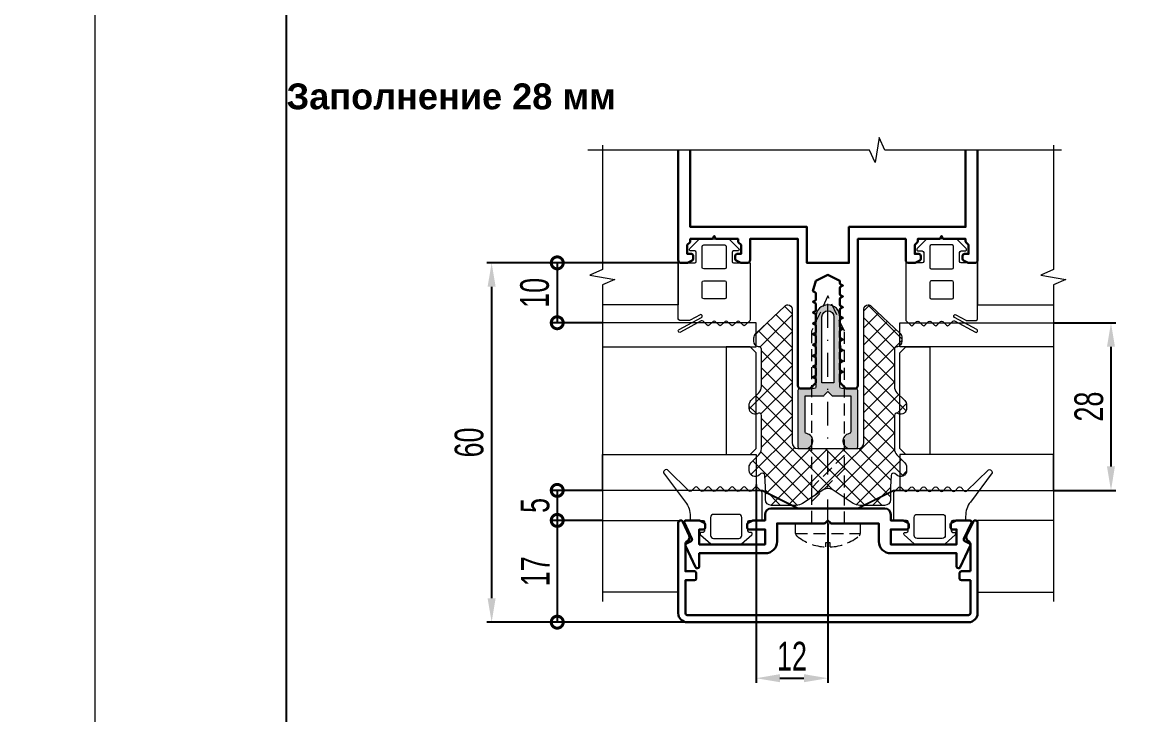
# Model space of a CAD drawing. Extents: x -37 to 8820, y -336 to 478.
# Drawn here: x 4192.4 to 4308.6, y 134.7 to 207 of the extents above; entities that cross this region are included whole.
import ezdxf

# ---------------------------------------------------------------- set-up
doc = ezdxf.new("R2010")
doc.units = 0
doc.header["$LTSCALE"] = 5
doc.linetypes.add('DASHDOT', pattern=[1, 0.5, -0.25, 0, -0.25])
doc.linetypes.add('HIDDEN', pattern=[0.375, 0.25, -0.125])
doc.layers.get('0').update_dxf_attribs({"linetype": 'CONTINUOUS', "lineweight": 30})
doc.layers.get('DEFPOINTS').update_dxf_attribs({"linetype": 'CONTINUOUS'})
for name, color, linetype, lineweight in [('1', 6, 'DASHDOT', 13), ('2', 3, 'HIDDEN', 13), ('Dimentions', 5, 'CONTINUOUS', 15), ('Glass', 5, 'CONTINUOUS', 20), ('Герлен', 7, 'CONTINUOUS', 60), ('Зигзаг', 1, 'CONTINUOUS', 15), ('Конструкции', 252, 'CONTINUOUS', 20), ('Рамки', 1, 'CONTINUOUS', 15), ('Текстовый', 7, 'CONTINUOUS', 9), ('Уплотнители', 1, 'CONTINUOUS', 20), ('Штриховка', 1, 'CONTINUOUS', 5)]:
    doc.layers.add(name, color=color, linetype=linetype, lineweight=lineweight)
doc.layers.add('Скрытые', color=14, linetype='CONTINUOUS', plot=False)
doc.styles.add('3', font='RUSS.SHX', dxfattribs={"width": 0.7, "height": 3})
doc.styles.add('Каталожный', font='arial.ttf', dxfattribs={"height": 2.5})
doc.dimstyles.new('MX1_6', dxfattribs={"dimtxt": 3, "dimasz": 2.5, "dimexe": 0.5, "dimexo": 0, "dimgap": 0.8, "dimtad": 1, "dimlfac": 1.6, "dimdsep": 46, "dimtxsty": '3', "dimcen": 0, "dimclrd": 256, "dimclre": 256, "dimclrt": 256, "dimaunit": 1, "dimadec": 0, "dimazin": 0, "dimtfac": 1, "dimtmove": 0, "dimatfit": 1, "dimfxl": 1, "dimtvp": 1, "dimtolj": 1, "dimtzin": 0, "dimarcsym": 0})

# ---------------------------------------------------------------- blocks, each defined once
blk = doc.blocks.new('*D463')
at = {"layer": 'DEFPOINTS', "color": 0, "linetype": 'Continuous', "transparency": 16777216}
for p in [(4300.07, 175.63), (4300.07, 158.13), (4306.08, 158.13)]:
    blk.add_point(p, dxfattribs=at)
at = {"layer": 'Dimentions', "linetype": 'Continuous', "lineweight": -2, "transparency": 16777216}
for p, q in [((4300.07, 175.63), (4306.58, 175.63)), ((4306.08, 173.13), (4306.08, 160.63)), ((4300.07, 158.13), (4306.58, 158.13))]:
    blk.add_line(p, q, dxfattribs=at)
at = {"layer": 'Dimentions', "linetype": 'Continuous', "transparency": 16777216}
for points in [[(4305.66, 173.13), (4306.49, 173.13), (4306.08, 175.63)], [(4305.66, 160.63), (4306.49, 160.63), (4306.08, 158.13)]]:
    blk.add_solid(points, dxfattribs=at)
at = {"layer": 'Dimentions', "linetype": 'Continuous', "transparency": 16777216, "insert": (4303.78, 166.88), "char_height": 3, "attachment_point": 5, "rotation": 90, "style": '3'}
blk.add_mtext('\\A1;28', dxfattribs=at)
blk = doc.blocks.new('_DotSmall')
at = {"color": 0, "linetype": 'ByBlock', "const_width": 0.5}
blk.add_lwpolyline([(-0.0625, 0, 1), (0.0625, 0, 1)], format="xyb", close=True, dxfattribs=at)
blk = doc.blocks.new('*D464')
at = {"layer": 'DEFPOINTS', "color": 0, "linetype": 'Continuous', "transparency": 16777216}
for p in [(4252.98, 155), (4248.26, 144.38), (4262.66, 144.38)]:
    blk.add_point(p, dxfattribs=at)
at = {"layer": 'Dimentions', "linetype": 'Continuous', "lineweight": -2, "transparency": 16777216}
for p, q in [((4252.98, 155), (4247.76, 155)), ((4248.26, 155), (4248.26, 144.38)), ((4262.66, 144.38), (4247.76, 144.38))]:
    blk.add_line(p, q, dxfattribs=at)
at = {"layer": 'Dimentions', "linetype": 'Continuous', "lineweight": -2, "transparency": 16777216, "xscale": 2.5, "yscale": 2.5, "zscale": 2.5}
for p, rotation in [((4248.26, 155), 90), ((4248.26, 144.38), 270)]:
    blk.add_blockref('_DotSmall', p, dxfattribs=dict(at, rotation=rotation))
at = {"layer": 'Dimentions', "linetype": 'Continuous', "transparency": 16777216, "insert": (4245.96, 149.69), "char_height": 3, "attachment_point": 5, "rotation": 90, "style": '3'}
blk.add_mtext('\\A1;17', dxfattribs=at)
blk = doc.blocks.new('*D465')
at = {"layer": 'DEFPOINTS', "color": 0, "linetype": 'Continuous', "transparency": 16777216}
for p in [(4252.98, 158.13), (4248.26, 155), (4252.98, 155)]:
    blk.add_point(p, dxfattribs=at)
at = {"layer": 'Dimentions', "linetype": 'Continuous', "lineweight": -2, "transparency": 16777216}
for p, q in [((4252.98, 158.13), (4247.76, 158.13)), ((4248.26, 158.13), (4248.26, 155)), ((4252.98, 155), (4247.76, 155))]:
    blk.add_line(p, q, dxfattribs=at)
at = {"layer": 'Dimentions', "linetype": 'Continuous', "lineweight": -2, "transparency": 16777216, "xscale": 2.5, "yscale": 2.5, "zscale": 2.5}
for p, rotation in [((4248.26, 158.13), 90), ((4248.26, 155), 270)]:
    blk.add_blockref('_DotSmall', p, dxfattribs=dict(at, rotation=rotation))
at = {"layer": 'Dimentions', "linetype": 'Continuous', "transparency": 16777216, "insert": (4245.96, 156.56), "char_height": 3, "attachment_point": 5, "rotation": 90, "style": '3'}
blk.add_mtext('\\A1;5', dxfattribs=at)
blk = doc.blocks.new('*D466')
at = {"layer": 'DEFPOINTS', "color": 0, "linetype": 'Continuous', "transparency": 16777216}
for p in [(4261.21, 181.88), (4248.26, 175.63), (4252.98, 175.63)]:
    blk.add_point(p, dxfattribs=at)
at = {"layer": 'Dimentions', "linetype": 'Continuous', "lineweight": -2, "transparency": 16777216}
for p, q in [((4261.21, 181.88), (4247.76, 181.88)), ((4248.26, 181.88), (4248.26, 175.63)), ((4252.98, 175.63), (4247.76, 175.63))]:
    blk.add_line(p, q, dxfattribs=at)
at = {"layer": 'Dimentions', "linetype": 'Continuous', "lineweight": -2, "transparency": 16777216, "xscale": 2.5, "yscale": 2.5, "zscale": 2.5}
for p, rotation in [((4248.26, 181.88), 90), ((4248.26, 175.63), 270)]:
    blk.add_blockref('_DotSmall', p, dxfattribs=dict(at, rotation=rotation))
at = {"layer": 'Dimentions', "linetype": 'Continuous', "transparency": 16777216, "insert": (4245.91, 178.75), "char_height": 3, "attachment_point": 5, "rotation": 90, "style": '3'}
blk.add_mtext('\\A1;10', dxfattribs=at)
blk = doc.blocks.new('*D467')
at = {"layer": 'DEFPOINTS', "color": 0, "linetype": 'Continuous', "transparency": 16777216}
for p in [(4261.21, 181.88), (4241.41, 144.38), (4255.21, 144.38)]:
    blk.add_point(p, dxfattribs=at)
at = {"layer": 'Dimentions', "linetype": 'Continuous', "lineweight": -2, "transparency": 16777216}
for p, q in [((4261.21, 181.88), (4240.91, 181.88)), ((4241.41, 179.38), (4241.41, 146.88)), ((4255.21, 144.38), (4240.91, 144.38))]:
    blk.add_line(p, q, dxfattribs=at)
at = {"layer": 'Dimentions', "linetype": 'Continuous', "transparency": 16777216}
for points in [[(4240.99, 179.38), (4241.83, 179.38), (4241.41, 181.88)], [(4240.99, 146.88), (4241.83, 146.88), (4241.41, 144.38)]]:
    blk.add_solid(points, dxfattribs=at)
at = {"layer": 'Dimentions', "linetype": 'Continuous', "transparency": 16777216, "insert": (4239.07, 163.13), "char_height": 3, "attachment_point": 5, "rotation": 90, "style": '3'}
blk.add_mtext('\\A1;60', dxfattribs=at)
blk = doc.blocks.new('*D471')
at = {"layer": 'DEFPOINTS', "color": 0, "linetype": 'Continuous', "transparency": 16777216}
for p in [(4269.02, 158.75), (4276.52, 154.69), (4276.52, 138.53)]:
    blk.add_point(p, dxfattribs=at)
at = {"layer": 'Dimentions', "linetype": 'Continuous', "lineweight": -2, "transparency": 16777216}
for p, q in [((4269.02, 158.75), (4269.02, 138.03)), ((4276.52, 154.69), (4276.52, 138.03)), ((4271.52, 138.53), (4274.02, 138.53))]:
    blk.add_line(p, q, dxfattribs=at)
at = {"layer": 'Dimentions', "linetype": 'Continuous', "transparency": 16777216}
for points in [[(4271.52, 138.95), (4271.52, 138.11), (4269.02, 138.53)], [(4274.02, 138.95), (4274.02, 138.11), (4276.52, 138.53)]]:
    blk.add_solid(points, dxfattribs=at)
at = {"layer": 'Dimentions', "linetype": 'Continuous', "transparency": 16777216, "insert": (4272.77, 140.83), "char_height": 3, "attachment_point": 5, "style": '3'}
blk.add_mtext('\\A1;12', dxfattribs=at)

msp = doc.modelspace()

# ---------------------------------------------------------------- hatches: boundary and pattern name
at = {"layer": 'Штриховка', "lineweight": 5}
h = msp.add_hatch(dxfattribs=at)
h.set_pattern_fill('NET', color=256, scale=10, angle=45, style=0)
h.set_pattern_definition([(45, (-19.299, 2520.5681), (-0.88388348, 0.88388348), []), (135, (-19.299, 2520.5681), (-0.88388348, -0.88388348), [])])
edge = h.paths.add_edge_path()
edge.add_arc((4280.7179, 177.0634), 0.4375, 45, 90, ccw=False)
edge.add_line((4281.0273, 177.3727), (4284.0598, 174.4964))
edge.add_arc((4283.6179, 174.0545), 0.625, 0, 45, ccw=False)
edge.add_line((4284.2429, 174.0545), (4284.2429, 173.7009))
edge.add_arc((4283.6268, 173.6979), 0.6161, -75.309061, 0.28096, ccw=False)
edge.add_arc((4283.7117, 172.8624), 0.25, 73.39845, 180)
edge.add_line((4283.4617, 172.8624), (4283.4617, 168.9866))
edge.add_arc((4284.3992, 168.9866), 0.9375, 180, 225)
edge.add_line((4283.7362, 168.3237), (4284.5598, 167.5001))
edge.add_arc((4284.1179, 167.0582), 0.625, 0, 45, ccw=False)
edge.add_line((4284.7429, 167.0582), (4284.7429, 166.7046))
edge.add_arc((4284.1179, 166.7046), 0.625, -111.540406, 0, ccw=False)
edge.add_arc((4283.7117, 165.9465), 0.25, 45, 180)
edge.add_line((4283.4617, 165.9465), (4283.4617, 162.4903))
edge.add_arc((4284.3992, 162.4903), 0.9375, 180, 225)
edge.add_line((4283.7362, 161.8274), (4284.5598, 161.0038))
edge.add_arc((4284.1179, 160.5619), 0.625, 0, 45, ccw=False)
edge.add_line((4284.7429, 160.5619), (4284.7429, 160.2083))
edge.add_arc((4284.1179, 160.2083), 0.625, -135, 0, ccw=False)
edge.add_line((4283.676, 159.7664), (4283.512, 159.8824))
edge.add_arc((4283.3676, 159.6783), 0.25, 54.716356, 177.011206)
edge.add_line((4283.1179, 159.6914), (4283.0554, 158.4942))
edge.add_line((4283.0554, 158.4942), (4283.0554, 157.1884))
edge.add_arc((4282.4304, 157.1884), 0.625, -90, 0, ccw=False)
edge.add_line((4282.4304, 156.5634), (4282.2742, 156.5634))
edge.add_line((4282.2742, 156.5634), (4279.8506, 156.5634))
edge.add_arc((4279.8506, 157.8134), 1.25, 236.745633, 270, ccw=False)
edge.add_line((4279.1651, 156.7681), (4276.9606, 158.2136))
edge.add_arc((4276.5242, 157.358), 0.9605, 62.973316, 117.026684)
edge.add_line((4276.0877, 158.2136), (4273.8832, 156.7681))
edge.add_arc((4273.1977, 157.8134), 1.25, 270, 303.254367, ccw=False)
edge.add_line((4273.1977, 156.5634), (4270.7742, 156.5634))
edge.add_line((4270.7742, 156.5634), (4270.6179, 156.5634))
edge.add_arc((4270.6179, 157.1884), 0.625, 180, 270, ccw=False)
edge.add_line((4269.9929, 157.1884), (4269.9929, 158.4942))
edge.add_line((4269.9929, 158.4942), (4269.9304, 159.6914))
edge.add_arc((4269.6807, 159.6783), 0.25, 2.988794, 125.283644)
edge.add_line((4269.5363, 159.8824), (4269.3723, 159.7664))
edge.add_arc((4268.9304, 160.2083), 0.625, 180, 315, ccw=False)
edge.add_line((4268.3054, 160.2083), (4268.3054, 160.5619))
edge.add_arc((4268.9304, 160.5619), 0.625, 135, 180, ccw=False)
edge.add_line((4268.4885, 161.0038), (4269.3121, 161.8274))
edge.add_arc((4268.6492, 162.4903), 0.9375, 315, 360)
edge.add_line((4269.5867, 162.4903), (4269.5867, 165.9465))
edge.add_arc((4269.3367, 165.9465), 0.25, 0, 135)
edge.add_arc((4268.9304, 166.7046), 0.625, 180, 291.540406, ccw=False)
edge.add_line((4268.3054, 166.7046), (4268.3054, 167.0582))
edge.add_arc((4268.9304, 167.0582), 0.625, 135, 180, ccw=False)
edge.add_line((4268.4885, 167.5001), (4269.3121, 168.3237))
edge.add_arc((4268.6492, 168.9866), 0.9375, 315, 360)
edge.add_line((4269.5867, 168.9866), (4269.5867, 172.8624))
edge.add_arc((4269.3367, 172.8624), 0.25, 360, 466.60155)
edge.add_arc((4269.4215, 173.6979), 0.6161, 179.71904, 255.309061, ccw=False)
edge.add_line((4268.8054, 173.7009), (4268.8054, 174.0545))
edge.add_arc((4269.4304, 174.0545), 0.625, 135, 180, ccw=False)
edge.add_line((4268.9885, 174.4964), (4272.021, 177.3727))
edge.add_arc((4272.3304, 177.0634), 0.4375, 90, 135, ccw=False)
edge.add_line((4272.3304, 177.5009), (4272.3367, 177.5009))
edge.add_arc((4272.3367, 177.0634), 0.4375, 0, 90, ccw=False)
edge.add_line((4272.7742, 177.0634), (4272.7742, 163.1259))
edge.add_arc((4273.3992, 163.1259), 0.625, 180, 270)
edge.add_line((4273.3992, 162.5009), (4276.5242, 162.5009))
edge.add_line((4276.5242, 162.5009), (4279.6492, 162.5009))
edge.add_arc((4279.6492, 163.1259), 0.625, 270, 360)
edge.add_line((4280.2742, 163.1259), (4280.2742, 177.0634))
edge.add_arc((4280.7117, 177.0634), 0.4375, 90, 180, ccw=False)
at = {"layer": 'Штриховка'}
h = msp.add_hatch(color=256, dxfattribs=at)
edge = h.paths.add_edge_path(flags=16)
edge.add_line((4275.8992, 169.3759), (4275.8992, 176.2509))
edge.add_arc((4276.5242, 176.2509), 0.625, 0, 180, ccw=False)
edge.add_line((4277.1492, 176.2509), (4277.1492, 169.3759))
edge.add_line((4277.1492, 169.3759), (4275.8992, 169.3759))
edge = h.paths.add_edge_path()
edge.add_arc((4278.8679, 163.2821), 0.7812, 99.281799, 270)
edge.add_line((4278.8679, 162.5009), (4279.4617, 162.5009))
edge.add_arc((4279.4617, 162.6884), 0.1875, 270, 360)
edge.add_line((4279.6492, 162.6884), (4279.6492, 168.5634))
edge.add_arc((4279.4617, 168.5634), 0.1875, 0, 90)
edge.add_line((4279.4617, 168.7509), (4277.9617, 168.7509))
edge.add_arc((4277.9617, 168.9384), 0.1875, 180, 270, ccw=False)
edge.add_line((4277.7742, 168.9384), (4277.7742, 173.0009))
edge.add_arc((4277.7742, 173.1259), 0.125, 270, 450)
edge.add_line((4277.7742, 173.2509), (4277.7742, 176.2509))
edge.add_arc((4276.5242, 176.2509), 1.25, 0, 180)
edge.add_line((4275.2742, 176.2509), (4275.2742, 173.2509))
edge.add_arc((4275.2742, 173.1259), 0.125, 90, 270)
edge.add_line((4275.2742, 173.0009), (4275.2742, 168.9384))
edge.add_arc((4275.0867, 168.9384), 0.1875, -90, 0, ccw=False)
edge.add_line((4275.0867, 168.7509), (4273.5867, 168.7509))
edge.add_arc((4273.5867, 168.5634), 0.1875, 90, 180)
edge.add_line((4273.3992, 168.5634), (4273.3992, 162.6884))
edge.add_arc((4273.5867, 162.6884), 0.1875, 180, 270)
edge.add_line((4273.5867, 162.5009), (4274.1804, 162.5009))
edge.add_arc((4274.1804, 163.2821), 0.7812, 270, 440.718201)
edge.add_arc((4274.3367, 164.2382), 0.1875, 180, 260.718201, ccw=False)
edge.add_line((4274.1492, 164.2382), (4274.1492, 168.0009))
edge.add_line((4274.1492, 168.0009), (4276.009, 168.0009))
edge.add_arc((4276.009, 168.1884), 0.1875, 270, 315)
edge.add_line((4276.1416, 168.0558), (4276.5242, 168.4384))
edge.add_line((4276.5242, 168.4384), (4276.9067, 168.0558))
edge.add_arc((4277.0393, 168.1884), 0.1875, 225, 270)
edge.add_line((4277.0393, 168.0009), (4278.8992, 168.0009))
edge.add_line((4278.8992, 168.0009), (4278.8992, 164.2382))
edge.add_arc((4278.7117, 164.2382), 0.1875, -80.718201, 0, ccw=False)

# ---------------------------------------------------------------- linework, layer by layer
msp.add_lwpolyline([(4260.8992, 193.6397), (4260.8992, 182.1884, 0.41421356), (4261.2117, 181.8759), (4261.7924, 181.8759, 0.11643382), (4261.8762, 181.8957), (4262.358, 182.1366, 0.28407904), (4262.4617, 182.3043), (4262.4617, 182.6259, 0.41421356), (4262.2742, 182.8134), (4261.8367, 182.8134), (4261.8367, 183.7509), (4262.0942, 184.0085, 0.19891237), (4262.1492, 184.141), (4262.1492, 184.3759), (4264.377, 184.3759, 0.28407904), (4264.5447, 184.4795), (4264.6492, 184.6884), (4264.7536, 184.4795, 0.28407904), (4264.9213, 184.3759), (4267.1492, 184.3759), (4267.1492, 184.141, 0.19891237), (4267.2041, 184.0085), (4267.4617, 183.7509), (4267.4617, 182.8134), (4267.0242, 182.8134, 0.41421356), (4266.8367, 182.6259), (4266.8367, 182.3043, 0.28407904), (4266.9403, 182.1366), (4267.4221, 181.8957, 0.11643382), (4267.5059, 181.8759), (4268.0867, 181.8759, 0.41421356), (4268.3992, 182.1884), (4268.3992, 184.3759), (4273.3992, 184.3759), (4273.3992, 169.0634, 0.41421356), (4273.7117, 168.7509), (4274.5715, 168.7509, 0.19891237), (4274.7041, 168.8058), (4275.2192, 169.321, 0.19891237), (4275.2742, 169.4535), (4275.2742, 169.6662, 0.28407904), (4275.1705, 169.834), (4274.9617, 169.9384), (4275.1705, 170.0428, 0.28407904), (4275.2742, 170.2105), (4275.2742, 170.7912, 0.28407904), (4275.1705, 170.959), (4274.9617, 171.0634), (4275.1705, 171.1678, 0.28407904), (4275.2742, 171.3355), (4275.2742, 171.9162, 0.28407904), (4275.1705, 172.084), (4274.9617, 172.1884), (4275.1705, 172.2928, 0.28407904), (4275.2742, 172.4605), (4275.2742, 173.0412, 0.28407904), (4275.1705, 173.209), (4274.9617, 173.3134), (4275.1705, 173.4178, 0.28407904), (4275.2742, 173.5855), (4275.2742, 174.1662, 0.28407904), (4275.1705, 174.334), (4274.9617, 174.4384), (4275.1705, 174.5428, 0.28407904), (4275.2742, 174.7105), (4275.2742, 175.2912, 0.28407904), (4275.1705, 175.459), (4274.9617, 175.5634), (4275.1705, 175.6678, 0.28407904), (4275.2742, 175.8355), (4275.2742, 176.4162, 0.28407904), (4275.1705, 176.584), (4274.9617, 176.6884), (4275.1705, 176.7928, 0.28407904), (4275.2742, 176.9605), (4275.2742, 177.5412, 0.28407904), (4275.1705, 177.709), (4274.9617, 177.8134), (4275.1705, 177.9178, 0.28407904), (4275.2742, 178.0855), (4275.2742, 178.6662, 0.28407904), (4275.1705, 178.834), (4274.9617, 178.9384), (4275.2742, 180.0009), (4276.5242, 180.6259), (4277.7742, 180.0009), (4277.7742, 179.773, 0.28407904), (4277.8778, 179.6053), (4278.0867, 179.5009), (4277.8778, 179.3965, 0.28407904), (4277.7742, 179.2287), (4277.7742, 178.648, 0.28407904), (4277.8778, 178.4803), (4278.0867, 178.3759), (4277.8778, 178.2715, 0.28407904), (4277.7742, 178.1037), (4277.7742, 177.523, 0.28407904), (4277.8778, 177.3553), (4278.0867, 177.2509), (4277.8778, 177.1465, 0.28407904), (4277.7742, 176.9787), (4277.7742, 176.398, 0.28407904), (4277.8778, 176.2303), (4278.0867, 176.1259), (4277.8778, 176.0215, 0.28407904), (4277.7742, 175.8537), (4277.7742, 175.273, 0.28407904), (4277.8778, 175.1053), (4278.0867, 175.0009), (4277.8778, 174.8965, 0.28407904), (4277.7742, 174.7287), (4277.7742, 174.148, 0.28407904), (4277.8778, 173.9803), (4278.0867, 173.8759), (4277.8778, 173.7715, 0.28407904), (4277.7742, 173.6037), (4277.7742, 173.023, 0.28407904), (4277.8778, 172.8553), (4278.0867, 172.7509), (4277.8778, 172.6465, 0.28407904), (4277.7742, 172.4787), (4277.7742, 171.898, 0.28407904), (4277.8778, 171.7303), (4278.0867, 171.6259), (4277.8778, 171.5215, 0.28407904), (4277.7742, 171.3537), (4277.7742, 170.773, 0.28407904), (4277.8778, 170.6053), (4278.0867, 170.5009), (4277.8778, 170.3965, 0.28407904), (4277.7742, 170.2287), (4277.7742, 169.4535, 0.19891237), (4277.8291, 169.321), (4278.3442, 168.8058, 0.19891237), (4278.4768, 168.7509), (4279.3367, 168.7509, 0.41421356), (4279.6492, 169.0634), (4279.6492, 184.3759), (4284.6492, 184.3759), (4284.6492, 182.1884, 0.41421356), (4284.9617, 181.8759), (4285.5424, 181.8759, 0.11643382), (4285.6262, 181.8957), (4286.108, 182.1366, 0.28407904), (4286.2117, 182.3043), (4286.2117, 182.6259, 0.41421356), (4286.0242, 182.8134), (4285.5867, 182.8134), (4285.5867, 183.7509), (4285.8442, 184.0085, 0.19891237), (4285.8992, 184.141), (4285.8992, 184.3759), (4288.127, 184.3759, 0.28407904), (4288.2947, 184.4795), (4288.3992, 184.6884), (4288.5036, 184.4795, 0.28407904), (4288.6713, 184.3759), (4290.8992, 184.3759), (4290.8992, 184.141, 0.19891237), (4290.9541, 184.0085), (4291.2117, 183.7509), (4291.2117, 182.8134), (4290.7742, 182.8134, 0.41421356), (4290.5867, 182.6259), (4290.5867, 182.3043, 0.28407904), (4290.6903, 182.1366), (4291.1721, 181.8957, 0.11643382), (4291.2559, 181.8759), (4291.8367, 181.8759, 0.41421356), (4292.1492, 182.1884), (4292.1492, 193.6397)], format="xyb")
msp.add_lwpolyline([(4262.1492, 193.6397), (4262.1492, 185.6259), (4274.3367, 185.6259), (4274.3367, 181.8759), (4278.7117, 181.8759), (4278.7117, 185.6259), (4290.8992, 185.6259), (4290.8992, 193.6397)])
for points in [[(4261.6667, 152.3469, -0.41421356), (4261.7574, 152.5961), (4262.2292, 152.8161, 0.41421356), (4262.3199, 153.0653), (4261.5417, 154.7341, -0.54861879), (4261.7117, 155.0009), (4263.0424, 155.0009, -0.11643382), (4263.1262, 154.9811), (4263.608, 154.7402, -0.28407904), (4263.7117, 154.5725), (4263.7117, 154.2509, -0.41421356), (4263.5242, 154.0634), (4263.0867, 154.0634), (4263.0867, 152.5009), (4269.9617, 152.5009), (4269.9617, 154.0634), (4268.2742, 154.0634, -0.41421356), (4268.0867, 154.2509), (4268.0867, 154.5725, -0.28407904), (4268.1903, 154.7402), (4268.6721, 154.9811, -0.11643382), (4268.7559, 155.0009), (4269.9617, 155.0009), (4269.9617, 155.6259, -0.41421356), (4270.5867, 156.2509), (4282.4617, 156.2509, -0.41421356), (4283.0867, 155.6259), (4283.0867, 155.0009), (4284.2924, 155.0009, -0.11643382), (4284.3762, 154.9811), (4284.858, 154.7402, -0.28407904), (4284.9617, 154.5725), (4284.9617, 154.2509, -0.41421356), (4284.7742, 154.0634), (4283.0867, 154.0634), (4283.0867, 152.5009), (4289.9617, 152.5009), (4289.9617, 154.0634), (4289.5242, 154.0634, -0.41421356), (4289.3367, 154.2509), (4289.3367, 154.5725, -0.28407904), (4289.4403, 154.7402), (4289.9221, 154.9811, -0.11643382), (4290.0059, 155.0009), (4291.3367, 155.0009, -0.54861879), (4291.5066, 154.7341), (4290.7284, 153.0653, 0.41421356), (4290.8191, 152.8161), (4291.2909, 152.5961, -0.41421356), (4291.3816, 152.3469), (4290.3381, 150.1091, -0.29147342), (4290.1681, 150.0009), (4290.1492, 150.0009, -0.41421356), (4289.9617, 150.1884), (4289.9617, 151.5634), (4283.0867, 151.5634, -0.41421356), (4281.8367, 152.8134), (4281.8367, 154.6884), (4276.9143, 154.6884, -0.19891237), (4276.7817, 154.7433), (4276.5242, 155.0009), (4276.2666, 154.7433, -0.19891237), (4276.134, 154.6884), (4271.2117, 154.6884), (4271.2117, 152.8134, -0.41421356), (4269.9617, 151.5634), (4263.0867, 151.5634), (4263.0867, 150.1884, -0.41421356), (4262.8992, 150.0009), (4262.8802, 150.0009, -0.29147342), (4262.7102, 150.1091)], [(4291.3992, 149.6884), (4291.3992, 152.5142, 0.27973928), (4291.1972, 152.8468, -0.40155944), (4291.0026, 153.4199), (4291.6726, 154.8565, -0.80258485), (4292.1492, 154.7509), (4292.1492, 145.3134, -0.41421356), (4291.2117, 144.3759), (4261.8367, 144.3759, -0.41421356), (4260.8992, 145.3134), (4260.8992, 154.7509, -0.80258485), (4261.3757, 154.8565), (4262.0457, 153.4199, -0.40155944), (4261.8511, 152.8468, 0.27973928), (4261.6492, 152.5142), (4261.6492, 149.6884), (4262.5867, 149.6884, -0.41421356), (4262.7742, 149.5009), (4262.7742, 148.9384, -0.41421356), (4262.5867, 148.7509), (4261.6492, 148.7509), (4261.6492, 145.3134, 0.41421356), (4261.8367, 145.1259), (4291.2117, 145.1259, 0.41421356), (4291.3992, 145.3134), (4291.3992, 148.7509), (4290.4617, 148.7509, -0.41421356), (4290.2742, 148.9384), (4290.2742, 149.5009, -0.41421356), (4290.4617, 149.6884)]]:
    msp.add_lwpolyline(points, format="xyb", close=True)
at = {"layer": '1'}
msp.add_line((4276.5242, 154.6884), (4276.5242, 178.4384), dxfattribs=at)
at = {"layer": '2'}
msp.add_line((4273.1492, 153.6323), (4279.8992, 153.6323), dxfattribs=at)
for points in [[(4278.2429, 154.6884), (4278.2429, 174.7525), (4276.5242, 178.4384), (4274.8054, 174.7525), (4274.8054, 154.6884)], [(4274.8054, 156.9381), (4278.2429, 160.3756), (4278.2429, 161.8079), (4274.8054, 158.3704)]]:
    msp.add_lwpolyline(points, close=True, dxfattribs=at)
msp.add_lwpolyline([(4276.2785, 152.2255, -0.16184886), (4273.2628, 153.3913, -0.22388754), (4273.1492, 153.6323), (4273.1492, 154.6884), (4279.8992, 154.6884), (4279.8992, 153.6323, -0.22388754), (4279.7855, 153.3913, -0.16184886), (4276.7698, 152.2255), (4276.7698, 152.6632), (4276.2785, 152.6632)], format="xyb", close=True, dxfattribs=at)
at = {"layer": 'Glass'}
for points in [[(4252.979, 173.1259), (4269.0242, 173.1259), (4269.0242, 175.6259), (4252.979, 175.6259)], [(4300.0693, 173.1259), (4284.0242, 173.1259), (4284.0242, 175.6259), (4300.0693, 175.6259)], [(4269.0242, 162.5009), (4269.0242, 172.5009), (4268.3992, 173.1259), (4265.8992, 173.1259), (4265.8992, 161.8759), (4268.3992, 161.8759)], [(4284.0242, 162.5009), (4284.0242, 172.5009), (4284.6492, 173.1259), (4287.1492, 173.1259), (4287.1492, 161.8759), (4284.6492, 161.8759)], [(4252.979, 161.8759), (4269.0242, 161.8759), (4269.0242, 158.1259), (4252.979, 158.1259)], [(4300.0693, 161.8759), (4284.0242, 161.8759), (4284.0242, 158.1259), (4300.0693, 158.1259)]]:
    msp.add_lwpolyline(points, close=True, dxfattribs=at)
at = {"layer": 'Герлен', "ltscale": 2, "const_width": 0.1875}
msp.add_lwpolyline([(4263.5867, 158.1259), (4269.6492, 158.1259), (4273.3992, 156.2509), (4279.6492, 156.2509), (4283.3992, 158.1259), (4289.4617, 158.1259)], dxfattribs=at)
at = {"layer": 'Зигзаг'}
for points in [[(4300.909, 193.6397), (4282.4668, 193.6397), (4281.8859, 194.9576), (4281.4503, 192.3449), (4280.8678, 193.6397), (4251.4684, 193.6397)], [(4252.979, 194.1792), (4252.979, 181.1764), (4251.6611, 180.5956), (4254.2738, 180.1599), (4252.979, 179.5774), (4252.979, 146.5405)], [(4300.0693, 194.1792), (4300.0693, 181.1764), (4298.7514, 180.5956), (4301.3641, 180.1599), (4300.0693, 179.5774), (4300.0693, 146.5405)]]:
    msp.add_lwpolyline(points, dxfattribs=at)
at = {"layer": 'Конструкции'}
for points in [[(4260.8992, 193.6397), (4260.8992, 177.5009), (4252.979, 177.5009)], [(4292.1492, 193.6397), (4292.1492, 177.5009), (4300.0693, 177.5009)], [(4252.979, 155.0009), (4260.8992, 155.0009), (4260.8992, 147.5009), (4252.979, 147.5009)], [(4300.0693, 155.0009), (4292.1492, 155.0009), (4292.1492, 147.5009), (4300.0693, 147.5009)]]:
    msp.add_lwpolyline(points, dxfattribs=at)
at = {"layer": 'Рамки', "linetype": 'Continuous'}
for points in [[(4200, 297), (3990, 297), (3990, 0), (4200, 0)], [(4200, 297), (4410, 297), (4410, 0), (4200, 0)]]:
    msp.add_lwpolyline(points, close=True, dxfattribs=at)
at = {"layer": 'Скрытые', "linetype": 'Continuous'}
msp.add_lwpolyline([(4220, 10), (4220, 287), (4385, 287), (4385, 10)], close=True, dxfattribs=at)
at = {"layer": 'Уплотнители'}
for points in [[(4263.1684, 176.4617), (4262.1233, 175.8948, -0.12491271), (4262.0488, 175.8759), (4261.0554, 175.8759, -0.41421356), (4260.8992, 176.0321), (4260.8992, 181.8759), (4262.6179, 181.8759, 0.41421356), (4262.7742, 182.0321), (4262.7742, 182.9696, 0.41421356), (4262.6179, 183.1259), (4262.2117, 183.1259, -0.66858666), (4262.1013, 183.3927), (4263.0409, 184.3302, -0.19861919), (4263.1513, 184.3759), (4266.147, 184.3759, -0.19861919), (4266.2574, 184.3302), (4267.197, 183.3927, -0.66858666), (4267.0867, 183.1259), (4266.6804, 183.1259, 0.41421356), (4266.5242, 182.9696), (4266.5242, 182.0321, 0.41421356), (4266.6804, 181.8759), (4268.3992, 181.8759), (4268.3992, 175.9406, -0.19891237), (4268.3534, 175.8301), (4267.8846, 175.3614, -0.41421356), (4267.6637, 175.3614), (4267.2596, 175.7654, 0.41421356), (4267.0387, 175.7654), (4266.6346, 175.3614, -0.41421356), (4266.4137, 175.3614), (4266.0096, 175.7654, 0.41421356), (4265.7887, 175.7654), (4265.3846, 175.3614, -0.41421356), (4265.1637, 175.3614), (4264.7596, 175.7654, 0.41421356), (4264.5387, 175.7654), (4264.1346, 175.3614, -0.41421356), (4263.9137, 175.3614), (4263.4816, 175.7934, 0.33207606), (4263.2966, 175.8203), (4261.1299, 174.6448, -1), (4260.9809, 174.9195), (4263.3174, 176.1871, 1)], [(4263.5554, 183.7509), (4265.7429, 183.7509, -0.41421356), (4265.8992, 183.5946), (4265.8992, 181.4071, -0.41421356), (4265.7429, 181.2509), (4263.5554, 181.2509, -0.41421356), (4263.3992, 181.4071), (4263.3992, 183.5946, -0.41421356)], [(4289.8799, 176.4617), (4290.925, 175.8948, 0.12491271), (4290.9995, 175.8759), (4291.9929, 175.8759, 0.41421356), (4292.1492, 176.0321), (4292.1492, 181.8759), (4290.4304, 181.8759, -0.41421356), (4290.2742, 182.0321), (4290.2742, 182.9696, -0.41421356), (4290.4304, 183.1259), (4290.8367, 183.1259, 0.66858666), (4290.947, 183.3927), (4290.0074, 184.3302, 0.19861919), (4289.897, 184.3759), (4286.9013, 184.3759, 0.19861919), (4286.7909, 184.3302), (4285.8513, 183.3927, 0.66858666), (4285.9617, 183.1259), (4286.3679, 183.1259, -0.41421356), (4286.5242, 182.9696), (4286.5242, 182.0321, -0.41421356), (4286.3679, 181.8759), (4284.6492, 181.8759), (4284.6492, 175.9406, 0.19891237), (4284.6949, 175.8301), (4285.1637, 175.3614, 0.41421356), (4285.3846, 175.3614), (4285.7887, 175.7654, -0.41421356), (4286.0096, 175.7654), (4286.4137, 175.3614, 0.41421356), (4286.6346, 175.3614), (4287.0387, 175.7654, -0.41421356), (4287.2596, 175.7654), (4287.6637, 175.3614, 0.41421356), (4287.8846, 175.3614), (4288.2887, 175.7654, -0.41421356), (4288.5096, 175.7654), (4288.9137, 175.3614, 0.41421356), (4289.1346, 175.3614), (4289.5667, 175.7934, -0.33207606), (4289.7517, 175.8203), (4291.9184, 174.6448, 1), (4292.0674, 174.9195), (4289.7309, 176.1871, -1)], [(4289.4929, 183.7509), (4287.3054, 183.7509, 0.41421356), (4287.1492, 183.5946), (4287.1492, 181.4071, 0.41421356), (4287.3054, 181.2509), (4289.4929, 181.2509, 0.41421356), (4289.6492, 181.4071), (4289.6492, 183.5946, 0.41421356)], [(4263.5554, 180.0009), (4265.7429, 180.0009, -0.41421356), (4265.8992, 179.8446), (4265.8992, 178.2821, -0.41421356), (4265.7429, 178.1259), (4263.5554, 178.1259, -0.41421356), (4263.3992, 178.2821), (4263.3992, 179.8446, -0.41421356)], [(4289.4929, 180.0009), (4287.3054, 180.0009, 0.41421356), (4287.1492, 179.8446), (4287.1492, 178.2821, 0.41421356), (4287.3054, 178.1259), (4289.4929, 178.1259, 0.41421356), (4289.6492, 178.2821), (4289.6492, 179.8446, 0.41421356)], [(4278.7419, 164.0532, 0.92211283), (4278.8679, 162.5009), (4279.4617, 162.5009, 0.41421356), (4279.6492, 162.6884), (4279.6492, 168.5634, 0.41421356), (4279.4617, 168.7509), (4277.9617, 168.7509, -0.41421356), (4277.7742, 168.9384), (4277.7742, 173.0009, 1), (4277.7742, 173.2509), (4277.7742, 176.2509, 1), (4275.2742, 176.2509), (4275.2742, 173.2509, 1), (4275.2742, 173.0009), (4275.2742, 168.9384, -0.41421356), (4275.0867, 168.7509), (4273.5867, 168.7509, 0.41421356), (4273.3992, 168.5634), (4273.3992, 162.6884, 0.41421356), (4273.5867, 162.5009), (4274.1804, 162.5009, 0.92211283), (4274.3064, 164.0532, -0.36752318), (4274.1492, 164.2382), (4274.1492, 168.0009), (4276.009, 168.0009, 0.19891237), (4276.1416, 168.0558), (4276.5242, 168.4384), (4276.9067, 168.0558, 0.19891237), (4277.0393, 168.0009), (4278.8992, 168.0009), (4278.8992, 164.2382, -0.36752318)], [(4275.8992, 169.3759), (4275.8992, 176.2509, -1), (4277.1492, 176.2509), (4277.1492, 169.3759)], [(4268.3054, 153.7509, -0.41421356), (4268.1492, 153.9071), (4268.1492, 154.8446, -0.41421356), (4268.3054, 155.0009), (4269.6492, 155.0009), (4269.6492, 157.8888, 0.19891237), (4269.6125, 157.9772), (4269.1346, 158.4551, 0.41421356), (4268.9137, 158.4551), (4268.5096, 158.0511, -0.41421356), (4268.2887, 158.0511), (4267.8846, 158.4551, 0.41421356), (4267.6637, 158.4551), (4267.2596, 158.0511, -0.41421356), (4267.0387, 158.0511), (4266.6346, 158.4551, 0.41421356), (4266.4137, 158.4551), (4266.0096, 158.0511, -0.41421356), (4265.7887, 158.0511), (4265.3846, 158.4551, 0.41421356), (4265.1637, 158.4551), (4264.7596, 158.0511, -0.41421356), (4264.5387, 158.0511), (4264.1346, 158.4551, 0.41421356), (4263.9137, 158.4551), (4263.5096, 158.0511, -0.41421356), (4263.2887, 158.0511), (4262.8846, 158.4551, 0.41421356), (4262.6637, 158.4551), (4262.2596, 158.0511, -0.41421356), (4262.0387, 158.0511), (4259.7596, 160.2654, 0.41421356), (4259.5387, 160.2654), (4259.4073, 160.1341, 0.29253821), (4259.3712, 159.9696), (4261.652, 156.9164, -0.16178775), (4262.1492, 155.4202), (4262.1492, 155.0009), (4263.4929, 155.0009, -0.41421356), (4263.6492, 154.8446), (4263.6492, 153.9071, -0.41421356), (4263.4929, 153.7509), (4263.3367, 153.7509, 0.66858666), (4263.2263, 153.484), (4264.2909, 152.5465, 0.19861919), (4264.4013, 152.5009), (4267.397, 152.5009, 0.19861919), (4267.5074, 152.5465), (4268.572, 153.484, 0.66858666), (4268.4617, 153.7509)], [(4284.7429, 153.7509, 0.41421356), (4284.8992, 153.9071), (4284.8992, 154.8446, 0.41421356), (4284.7429, 155.0009), (4283.3992, 155.0009), (4283.3992, 157.8888, -0.19891237), (4283.4358, 157.9772), (4283.9137, 158.4551, -0.41421356), (4284.1346, 158.4551), (4284.5387, 158.0511, 0.41421356), (4284.7596, 158.0511), (4285.1637, 158.4551, -0.41421356), (4285.3846, 158.4551), (4285.7887, 158.0511, 0.41421356), (4286.0096, 158.0511), (4286.4137, 158.4551, -0.41421356), (4286.6346, 158.4551), (4287.0387, 158.0511, 0.41421356), (4287.2596, 158.0511), (4287.6637, 158.4551, -0.41421356), (4287.8846, 158.4551), (4288.2887, 158.0511, 0.41421356), (4288.5096, 158.0511), (4288.9137, 158.4551, -0.41421356), (4289.1346, 158.4551), (4289.5387, 158.0511, 0.41421356), (4289.7596, 158.0511), (4290.1637, 158.4551, -0.41421356), (4290.3846, 158.4551), (4290.7887, 158.0511, 0.41421356), (4291.0096, 158.0511), (4293.2887, 160.2654, -0.41421356), (4293.5096, 160.2654), (4293.641, 160.1341, -0.29253821), (4293.6771, 159.9696), (4291.3963, 156.9164, 0.16178775), (4290.8992, 155.4202), (4290.8992, 155.0009), (4289.5554, 155.0009, 0.41421356), (4289.3992, 154.8446), (4289.3992, 153.9071, 0.41421356), (4289.5554, 153.7509), (4289.7117, 153.7509, -0.66858666), (4289.822, 153.484), (4288.7574, 152.5465, -0.19861919), (4288.647, 152.5009), (4285.6513, 152.5009, -0.19861919), (4285.5409, 152.5465), (4284.4763, 153.484, -0.66858666), (4284.5867, 153.7509)], [(4264.5867, 153.1259), (4267.2117, 153.1259, 0.41421356), (4267.5242, 153.4384), (4267.5242, 155.3134, 0.41421356), (4267.2117, 155.6259), (4264.5867, 155.6259, 0.41421356), (4264.2742, 155.3134), (4264.2742, 153.4384, 0.41421356)], [(4288.4617, 153.1259), (4285.8367, 153.1259, -0.41421356), (4285.5242, 153.4384), (4285.5242, 155.3134, -0.41421356), (4285.8367, 155.6259), (4288.4617, 155.6259, -0.41421356), (4288.7742, 155.3134), (4288.7742, 153.4384, -0.41421356)]]:
    msp.add_lwpolyline(points, format="xyb", close=True, dxfattribs=at)
msp.add_lwpolyline([(4280.7179, 177.5009, -0.19891237), (4281.0273, 177.3727), (4284.0598, 174.4964, -0.19891237), (4284.2429, 174.0545), (4284.2429, 173.7009, -0.34232788), (4283.7831, 173.102, 0.50186314), (4283.4617, 172.8624), (4283.4617, 168.9866, 0.19891237), (4283.7362, 168.3237), (4284.5598, 167.5001, -0.19891237), (4284.7429, 167.0582), (4284.7429, 166.7046, -0.52913987), (4283.8884, 166.1233, 0.66817864), (4283.4617, 165.9465), (4283.4617, 162.4903, 0.19891237), (4283.7362, 161.8274), (4284.5598, 161.0038, -0.19891237), (4284.7429, 160.5619), (4284.7429, 160.2083, -0.66817864), (4283.676, 159.7664), (4283.512, 159.8824, 0.59077925), (4283.1179, 159.6914), (4283.0554, 158.4942), (4283.0554, 157.1884, -0.41421356), (4282.4304, 156.5634), (4282.2742, 156.5634), (4279.8506, 156.5634, -0.1461265), (4279.1651, 156.7681), (4276.9606, 158.2136, 0.24032506), (4276.0877, 158.2136), (4273.8832, 156.7681, -0.1461265), (4273.1977, 156.5634), (4270.7742, 156.5634), (4270.6179, 156.5634, -0.41421356), (4269.9929, 157.1884), (4269.9929, 158.4942), (4269.9304, 159.6914, 0.59077925), (4269.5363, 159.8824), (4269.3723, 159.7664, -0.66817864), (4268.3054, 160.2083), (4268.3054, 160.5619, -0.19891237), (4268.4885, 161.0038), (4269.3121, 161.8274, 0.19891237), (4269.5867, 162.4903), (4269.5867, 165.9465, 0.66817864), (4269.1599, 166.1233, -0.52913987), (4268.3054, 166.7046), (4268.3054, 167.0582, -0.19891237), (4268.4885, 167.5001), (4269.3121, 168.3237, 0.19891237), (4269.5867, 168.9866), (4269.5867, 172.8624, 0.50186314), (4269.2652, 173.102, -0.34232788), (4268.8054, 173.7009), (4268.8054, 174.0545, -0.19891237), (4268.9885, 174.4964), (4272.021, 177.3727, -0.19891237), (4272.3304, 177.5009), (4272.3367, 177.5009, -0.41421356), (4272.7742, 177.0634), (4272.7742, 163.1259, 0.41421356), (4273.3992, 162.5009), (4276.5242, 162.5009), (4279.6492, 162.5009, 0.41421356), (4280.2742, 163.1259), (4280.2742, 177.0634, -0.41421356), (4280.7117, 177.5009)], format="xyb", dxfattribs=at)

# ---------------------------------------------------------------- texts
at = {"layer": 'Текстовый', "linetype": 'Continuous', "insert": (4220, 200.6079), "char_height": 2.7, "width": 42.664921, "attachment_point": 1, "style": 'Каталожный'}
msp.add_mtext('\\pxql;{\\fArial|b1|i0|c204|p34;Заполнение 28 мм}', dxfattribs=at)

# ---------------------------------------------------------------- dimensions: what is measured, and where the dimension line sits
at = {"layer": 'Dimentions', "linetype": 'Continuous'}
for base, p1, p2, picture, middle in [((4248.257, 175.6259), (4261.2117, 181.8759), (4252.979, 175.6259), '*D466', (4245.9141, 178.7509)), ((4248.257, 155.0009), (4252.979, 158.1259), (4252.979, 155.0009), '*D465', (4245.957, 156.5634)), ((4248.257, 144.3759), (4252.979, 155.0009), (4262.6634, 144.3759), '*D464', (4245.957, 149.6884))]:
    dim = msp.add_linear_dim(base=base, p1=p1, p2=p2, angle=90, dimstyle='MX1_6', override={"dimdec": 0, "dimblk1": 'DotSmall', "dimblk2": 'DotSmall', "dimsah": 1}, dxfattribs=at)
    dim.commit()
    dim.dimension.update_dxf_attribs({"geometry": picture, "text_midpoint": middle})
for base, p1, p2, picture, middle in [((4241.4096, 144.3759), (4261.2117, 181.8759), (4255.2102, 144.3759), '*D467', (4239.0667, 163.1259)), ((4306.0764, 158.1259), (4300.0693, 175.6259), (4300.0693, 158.1259), '*D463', (4303.7764, 166.8759))]:
    dim = msp.add_linear_dim(base=base, p1=p1, p2=p2, angle=90, dimstyle='MX1_6', dxfattribs=at)
    dim.commit()
    dim.dimension.update_dxf_attribs({"geometry": picture, "text_midpoint": middle})
dim = msp.add_linear_dim(base=(4276.5242, 138.5297), p1=(4269.0242, 158.7509), p2=(4276.5242, 154.6884), dimstyle='MX1_6', dxfattribs=at)
dim.commit()
dim.dimension.update_dxf_attribs({"geometry": '*D471', "text_midpoint": (4272.7742, 140.8297)})

doc.saveas('drawing.dxf')
